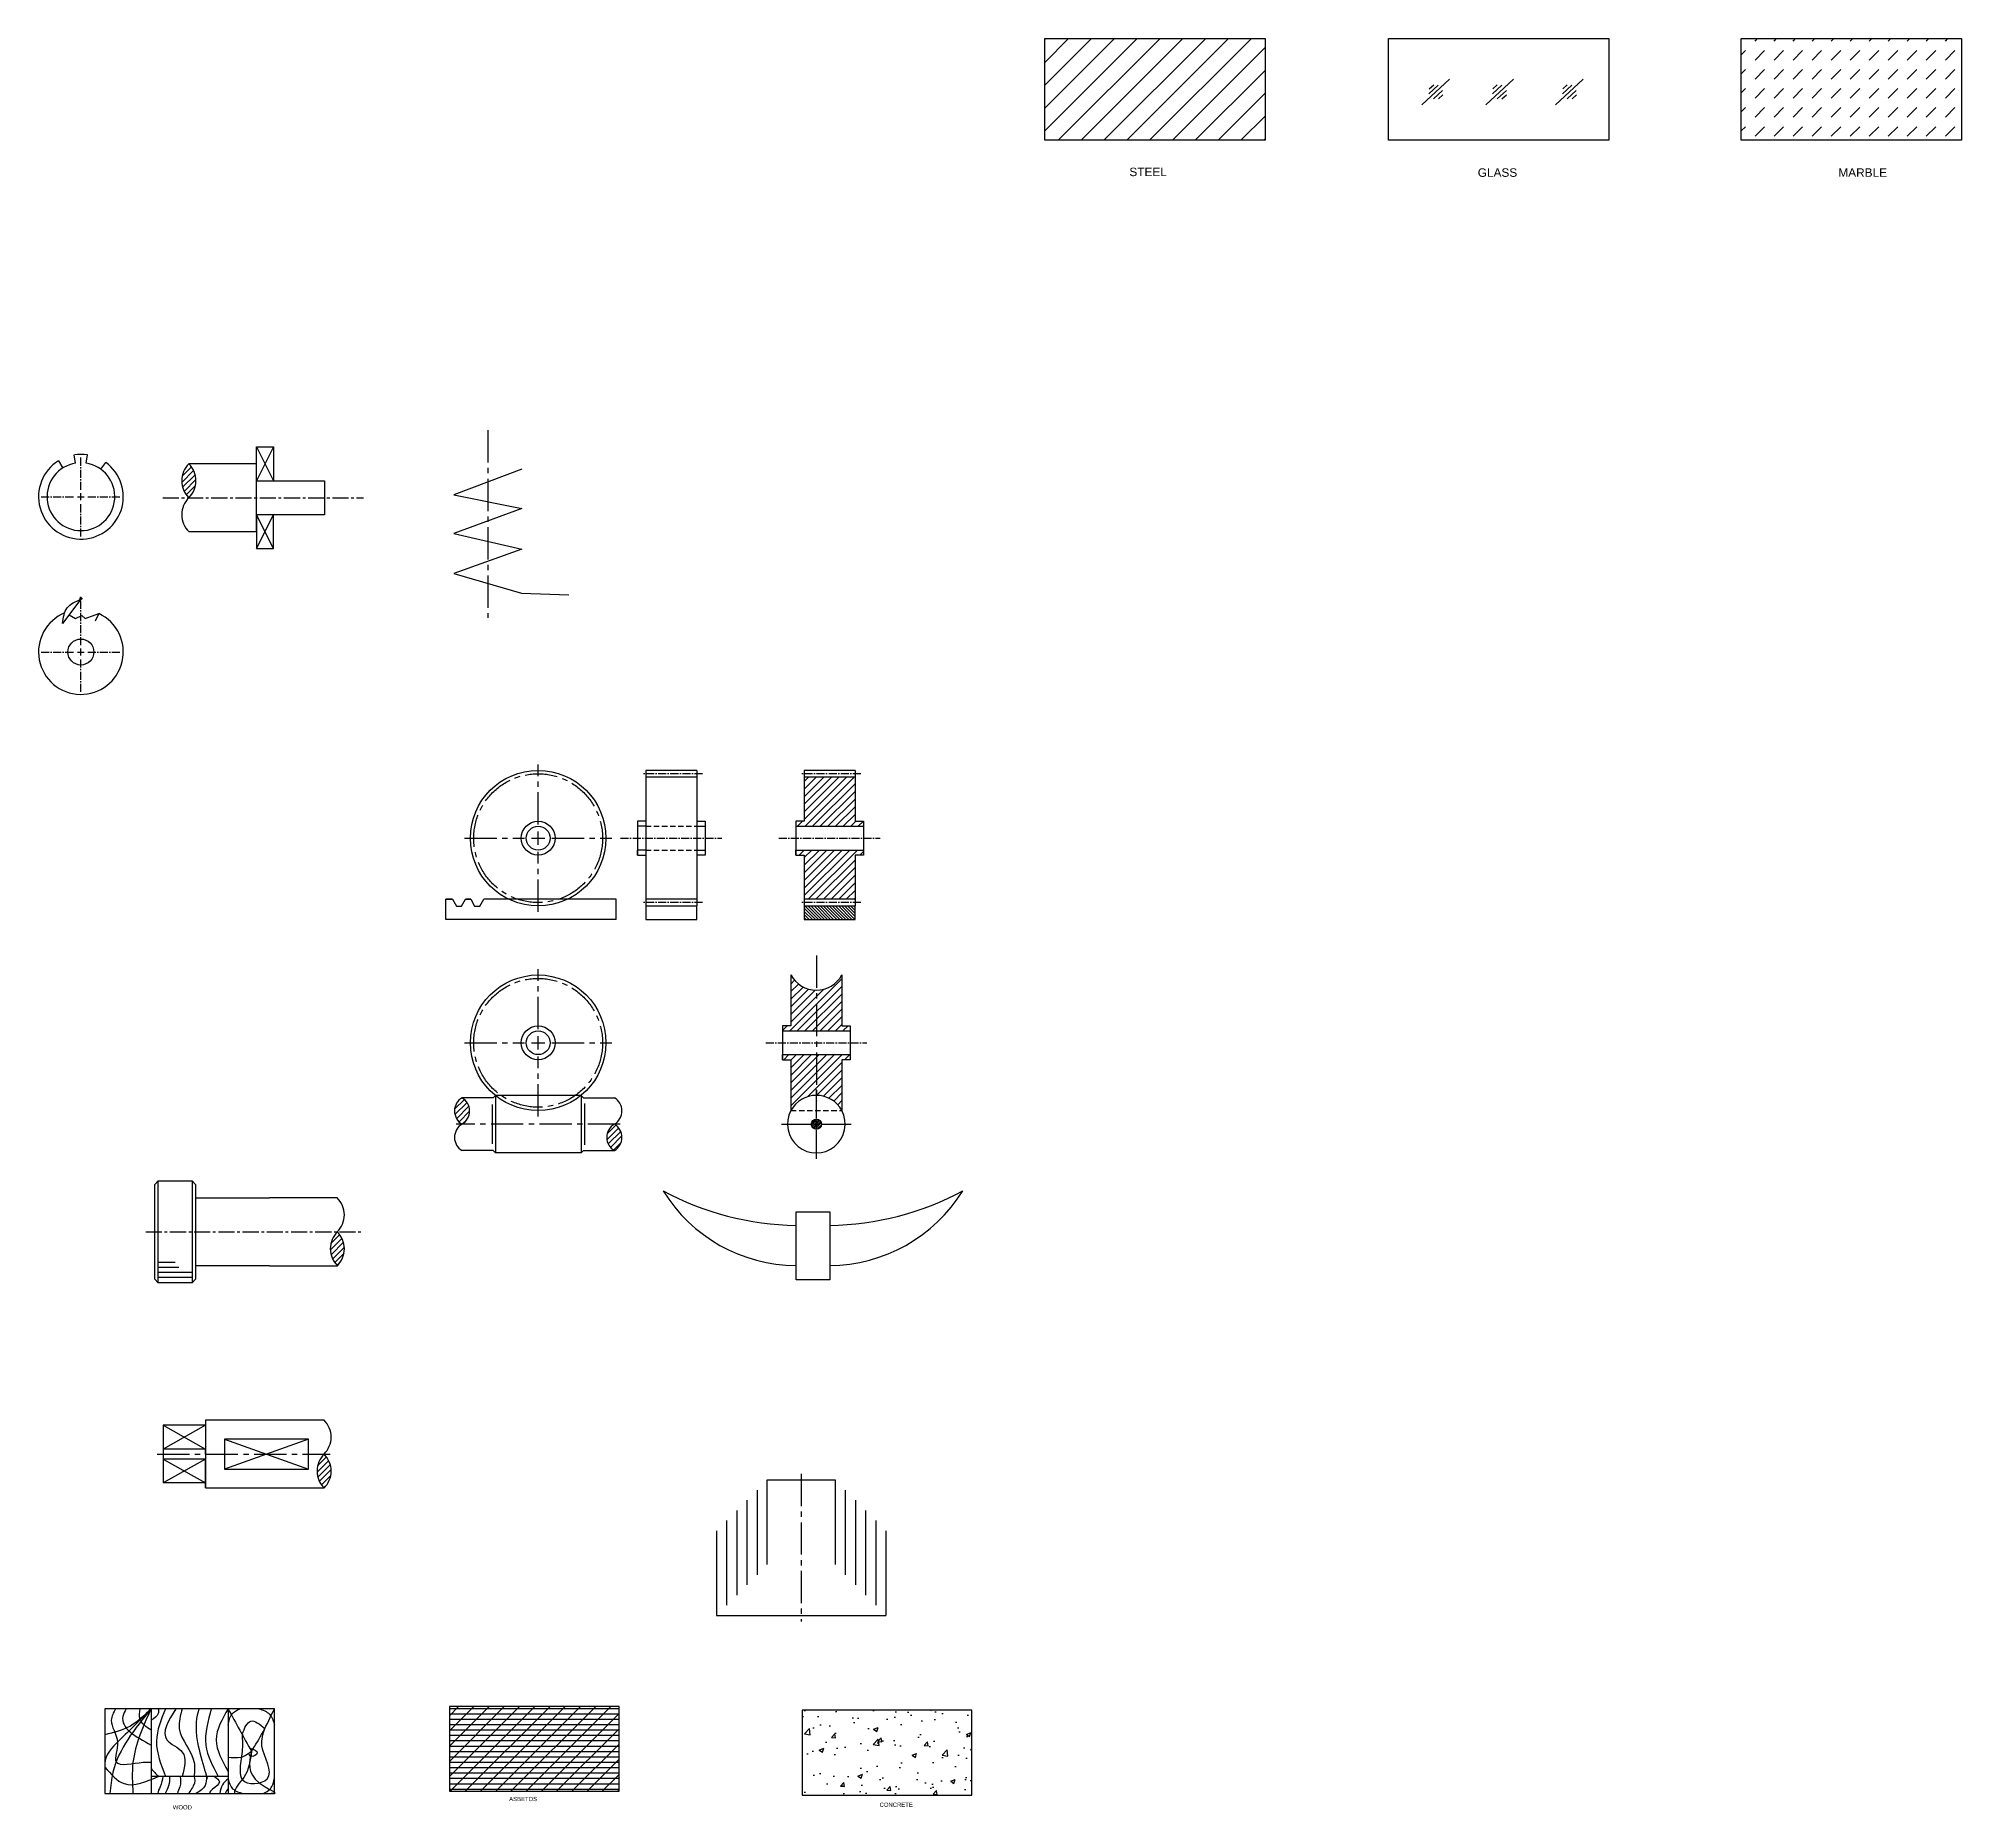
# Model space of a CAD drawing. Header units: millimetres. Extents: x 2288 to 3422, y 989 to 2033.
import ezdxf

# ---------------------------------------------------------------- set-up
doc = ezdxf.new("R2010")
doc.units = ezdxf.units.MM
doc.linetypes.add('CENTER2', pattern=[28.575, 19.05, -3.175, 3.175, -3.175])
doc.linetypes.add('HIDDEN2', pattern=[4.7625, 3.175, -1.5875])
doc.styles.get("Standard").update_dxf_attribs({"font": 'arial.ttf'})
pattern_1 = [(45, (175.3558, -605.907), (-1.683798, 1.683798), [])]

# ---------------------------------------------------------------- blocks, each defined once
blk = doc.blocks.new('*U12')
at = {"color": 0, "linetype": 'CENTER2', "ltscale": 0.25, "transparency": 16777216}
for p, q in [((0, 4), (0, 23.5)), ((-23.5, 0), (-4, 0)), ((4, 0), (23.5, 0)), ((0, -23.5), (0, -4))]:
    blk.add_line(p, q, dxfattribs=at)
at = {"color": 0, "linetype": 'Continuous', "ltscale": 0.25, "transparency": 16777216}
for p, q in [((-2, 0), (2, 0)), ((0, -2), (0, 2))]:
    blk.add_line(p, q, dxfattribs=at)
blk = doc.blocks.new('*U13')
at = {"color": 0, "linetype": 'CENTER2', "ltscale": 0.25, "transparency": 16777216}
for p, q in [((0, 4), (0, 31.6)), ((-23.5, 0), (-4, 0)), ((4, 0), (23.5, 0)), ((0, -23.5), (0, -4))]:
    blk.add_line(p, q, dxfattribs=at)
at = {"color": 0, "linetype": 'Continuous', "ltscale": 0.25, "transparency": 16777216}
for p, q in [((-2, 0), (2, 0)), ((0, -2), (0, 2))]:
    blk.add_line(p, q, dxfattribs=at)
blk = doc.blocks.new('*U14')
at = {"color": 0, "linetype": 'CENTER2', "transparency": 16777216}
for p, q in [((-0.8, 0), (-0.1, 0)), ((0, 0.1), (0, 1)), ((0.1, 0), (1, 0)), ((0, -0.7), (0, -0.1))]:
    blk.add_line(p, q, dxfattribs=at)
at = {"color": 0, "linetype": 'Continuous', "transparency": 16777216}
for p, q in [((-0.1, 0), (0.1, 0)), ((0, -0.1), (0, 0.1))]:
    blk.add_line(p, q, dxfattribs=at)
blk = doc.blocks.new('*U15')
at = {"color": 0, "linetype": 'CENTER2', "transparency": 16777216}
for p, q in [((0, 8), (0, 43.5)), ((-43.5, 0), (-8, 0)), ((8, 0), (43.5, 0)), ((0, -43.5), (0, -8))]:
    blk.add_line(p, q, dxfattribs=at)
at = {"color": 0, "linetype": 'Continuous', "transparency": 16777216}
for p, q in [((-4, 0), (4, 0)), ((0, -4), (0, 4))]:
    blk.add_line(p, q, dxfattribs=at)
blk = doc.blocks.new('*U16')
at = {"color": 0, "linetype": 'CENTER2', "transparency": 16777216}
blk.add_line((48.4, 0), (-48.4, 0), dxfattribs=at)
blk = doc.blocks.new('*U17')
at = {"color": 0, "linetype": 'CENTER2', "transparency": 16777216}
for p, q in [((0, 8), (0, 43.5)), ((-43.5, 0), (-8, 0)), ((8, 0), (43.5, 0)), ((0, -43.5), (0, -8))]:
    blk.add_line(p, q, dxfattribs=at)
at = {"color": 0, "linetype": 'Continuous', "transparency": 16777216}
for p, q in [((-4, 0), (4, 0)), ((0, -4), (0, 4))]:
    blk.add_line(p, q, dxfattribs=at)
blk = doc.blocks.new('*U18')
at = {"color": 0, "linetype": 'CENTER2', "transparency": 16777216}
for p, q in [((0, 3.4), (0, 20.5)), ((-20.5, 0), (-3.4, 0)), ((3.4, 0), (20.5, 0)), ((0, -20.5), (0, -3.4))]:
    blk.add_line(p, q, dxfattribs=at)
at = {"color": 0, "linetype": 'Continuous', "transparency": 16777216}
for p, q in [((-1.7, 0), (1.7, 0)), ((0, -1.7), (0, 1.7))]:
    blk.add_line(p, q, dxfattribs=at)
blk = doc.blocks.new('*U19')
at = {"color": 0, "linetype": 'CENTER2', "transparency": 16777216}
blk.add_line((0, 51.5), (0, -34.5), dxfattribs=at)
blk = doc.blocks.new('*U20')
at = {"color": 0, "linetype": 'CENTER2', "transparency": 16777216}
blk.add_line((0, 28.5), (0, -58.5), dxfattribs=at)
blk = doc.blocks.new('*U21')
at = {"color": 0, "linetype": 'CENTER2', "transparency": 16777216}
blk.add_line((-68.5, 0), (33.5, 0), dxfattribs=at)

msp = doc.modelspace()

# ---------------------------------------------------------------- hatches: boundary and pattern name
h = msp.add_hatch()
h.set_pattern_fill('ANSI31', color=256, scale=3)
h.paths.add_polyline_path([(3011.3, 2033.3), (2881.3, 2033.3), (2881.3, 1973.3), (3011.3, 1973.3)])
h = msp.add_hatch()
h.set_pattern_fill('DASH', color=256, scale=2.5, angle=45)
h.paths.add_polyline_path([(3422.1, 2033.3), (3292.1, 2033.3), (3292.1, 1973.3), (3422.1, 1973.3)])
h = msp.add_hatch()
h.set_pattern_fill('ANSI31', color=3, scale=0.75)
h.set_pattern_definition([(45, (14.1987, -236.3337), (-1.683798, 1.683798), [])])
h.paths.add_polyline_path([(2376.4, 1782.4, 0.419701), (2376.4, 1762.4, 0.419701)])
h = msp.add_hatch()
h.set_pattern_fill('ANSI31', color=3)
h.set_pattern_definition([(45, (14.1987, -429.7046), (-2.245064, 2.245064), [])])
h.paths.add_polyline_path([(2774.4, 1568.6), (2774.4, 1571.6), (2769.4, 1571.6), (2769.4, 1597.6), (2739.4, 1597.6), (2739.4, 1571.6), (2734.4, 1571.6), (2734.4, 1568.6)])
h.paths.add_polyline_path([(2769.4, 1525.6), (2769.4, 1551.6), (2774.4, 1551.6), (2774.4, 1554.6), (2734.4, 1554.6), (2734.4, 1551.6), (2739.4, 1551.6), (2739.4, 1525.6)])
h = msp.add_hatch()
h.set_pattern_fill('ANSI31', color=3, scale=0.4, angle=90)
h.set_pattern_definition([(135, (14.1987, -429.7046), (-0.8980256, -0.8980256), [])])
h.paths.add_polyline_path([(2739.4, 1521.6), (2739.4, 1513.6), (2769.4, 1513.6), (2769.4, 1521.6)])
h = msp.add_hatch()
h.set_pattern_fill('ANSI31', color=3)
h.set_pattern_definition([(45, (-1527.2955, 741.4355), (-2.245064, 2.245064), [])])
h.paths.add_polyline_path([(2761.6, 1480.9, -0.6), (2731.6, 1480.9), (2731.6, 1450.9), (2726.6, 1450.9), (2726.6, 1447.9), (2766.6, 1447.9), (2766.6, 1450.9), (2761.6, 1450.9)])
h.paths.add_polyline_path([(2761.6, 1430.9), (2766.6, 1430.9), (2766.6, 1433.9), (2726.6, 1433.9), (2726.6, 1430.9), (2731.6, 1430.9), (2731.6, 1400.9, -0.6), (2761.6, 1400.9)])
h = msp.add_hatch()
h.set_pattern_fill('ANSI31', color=3, scale=0.75)
h.set_pattern_definition(pattern_1)
h.paths.add_polyline_path([(2537.6, 1408.5, 0.573726), (2537.6, 1392.9, 0.573726)])
h = msp.add_hatch()
h.set_pattern_fill('ANSI31', color=3, scale=0.25)
h.set_pattern_definition([(45, (-1527.29554, 741.4355), (-0.56126601, 0.56126601), [])])
h.paths.add_polyline_path([(2743.6, 1392.9, 1), (2749.6, 1392.9, 1)])
h = msp.add_hatch()
h.set_pattern_fill('ANSI31', color=3, scale=0.75)
h.set_pattern_definition(pattern_1)
h.paths.add_polyline_path([(2627.5, 1392.9, -0.573726), (2627.5, 1377.3, -0.573726)])
h = msp.add_hatch()
h.set_pattern_fill('ANSI31', color=3, scale=0.75, angle=180)
h.set_pattern_definition([(225, (4826.3027, 3328.1631), (1.683798, -1.683798), [])])
h.paths.add_polyline_path([(2464.1, 1309.4, 0.419701), (2464.1, 1329.4, 0.419701)])
h = msp.add_hatch()
h.set_pattern_fill('ANSI31', color=3, scale=0.75, angle=180)
h.set_pattern_definition([(225, (4818.4996, 3197.0587), (1.683798, -1.683798), [])])
h.paths.add_polyline_path([(2456.3, 1178.3, 0.419701), (2456.3, 1198.3, 0.419701)])
h = msp.add_hatch()
h.set_pattern_fill('ANSI31', color=3, scale=2)
h.set_pattern_definition([(45, (-1078.3064, 57.7255), (-4.490128, 4.490128), [])])
h.paths.add_polyline_path([(2530.2, 1049.4), (2530.2, 999.4), (2630.2, 999.4), (2630.2, 1049.4)])
h = msp.add_hatch()
h.set_pattern_fill('ANSI31', color=3, angle=315)
h.set_pattern_definition([(0, (-1078.3064, 57.7255), (7e-16, 3.175), [])])
h.paths.add_polyline_path([(2630.2, 999.4), (2630.2, 1049.4), (2530.2, 1049.4), (2530.2, 999.4)])
h = msp.add_hatch()
h.set_pattern_fill('AR-CONC', color=3, scale=0.15)
h.set_pattern_definition([(50, (-870.317, 135.877), (27.3277, -2.39086), [2.8575, -31.4325]), (355, (-870.317, 135.877), (-5.28651, 28.65853), [2.286, -25.14609]), (100.45144, (-868.04, 135.678), (22.04119, 26.26766), [2.4285, -26.71354]), (46.1842, (-870.317, 143.497), (40.66186, -6.30635), [4.28625, -47.14875]), (96.6356, (-866.93, 142.97), (35.6106, 37.1139), [3.64275, -40.07034]), (351.1842, (-870.317, 143.497), (35.6106, 37.1139), [3.429, -37.71896]), (21, (-866.507, 141.592), (22.74216, -15.33978), [2.8575, -31.4325]), (326, (-866.507, 141.592), (9.2703, 27.6282), [2.286, -25.146]), (71.45144, (-864.611, 140.314), (32.01246, 12.28842), [2.4285, -26.7135]), (37.5, (-870.317, 135.877), (0.46329, 12.683256), [0, -24.8412, 0, -25.527, 0, -25.24125]), (7.5, (-870.317, 135.877), (10.02295, 15.027086), [0, -14.5542, 0, -24.2697, 0, -9.62025]), (327.5, (-878.813, 135.877), (20.33859, -0.859312), [0, -9.525, 0, -29.718, 0, -39.4335]), (317.5, (-882.623, 135.877), (22.21938, 3.81397), [0, -12.3825, 0, -19.7358, 0, -28.0035])])
h.paths.add_polyline_path([(2738.2, 1047.2), (2738.2, 997.2), (2838.2, 997.2), (2838.2, 1047.2)])

# ---------------------------------------------------------------- linework, layer by layer
for p, q in [((2881.3, 2033.3), (3011.3, 2033.3)), ((2881.3, 1973.3), (2881.3, 2033.3)), ((3011.3, 2033.3), (3011.3, 1973.3)), ((3084.1, 2033.3), (3214.1, 2033.3)), ((3084.1, 1973.3), (3084.1, 2033.3)), ((3214.1, 2033.3), (3214.1, 1973.3)), ((3292.1, 2033.3), (3422.1, 2033.3)), ((3292.1, 1973.3), (3292.1, 2033.3)), ((3422.1, 2033.3), (3422.1, 1973.3)), ((3103.8, 1994.2), (3120.1, 2009.2)), ((3141.4, 1994.2), (3157.7, 2009.2)), ((3182.6, 1994.2), (3198.9, 2009.2)), ((3107.9, 2000.7), (3113.3, 2005.7)), ((3108, 2003.5), (3110.7, 2006)), ((3110.6, 1997.7), (3116, 2002.7)), ((3113.5, 1997.7), (3116.1, 2000.1)), ((3145.4, 2000.7), (3150.9, 2005.7)), ((3145.5, 2003.5), (3148.2, 2006)), ((3148.2, 1997.7), (3153.6, 2002.7)), ((3151, 1997.7), (3153.6, 2000.1)), ((3186.7, 2000.7), (3192.1, 2005.7)), ((3186.8, 2003.5), (3189.5, 2006)), ((3189.4, 1997.7), (3194.8, 2002.7)), ((3192.3, 1997.7), (3194.9, 2000.1)), ((3011.3, 1973.3), (2881.3, 1973.3)), ((3214.1, 1973.3), (3084.1, 1973.3)), ((3422.1, 1973.3), (3292.1, 1973.3)), ((2416.4, 1772.4), (2416.4, 1792.4)), ((2416.4, 1792.4), (2426.4, 1792.4)), ((2416.4, 1792.4), (2426.4, 1772.4)), ((2426.4, 1792.4), (2416.4, 1772.4)), ((2426.4, 1792.4), (2426.4, 1772.4)), ((2299.5, 1784.1), (2302.1, 1779.9)), ((2309.7, 1782.7), (2308.9, 1787.7)), ((2315.8, 1782.7), (2316.6, 1787.7)), ((2324.5, 1779.2), (2327.4, 1783.2)), ((2416.4, 1782.4), (2376.4, 1782.4)), ((2416.4, 1742.4), (2416.4, 1782.4)), ((2416.4, 1762.4), (2416.4, 1772.4)), ((2416.4, 1772.4), (2456.4, 1772.4)), ((2456.4, 1772.4), (2456.4, 1752.4)), ((2572.8, 1779.2), (2532.8, 1764.1)), ((2532.8, 1764.1), (2572.8, 1756)), ((2456.4, 1752.4), (2416.4, 1752.4)), ((2416.4, 1752.4), (2416.4, 1732.4)), ((2416.4, 1732.4), (2426.4, 1752.4)), ((2426.4, 1732.4), (2416.4, 1752.4)), ((2426.4, 1732.4), (2426.4, 1752.4)), ((2572.8, 1756), (2532.8, 1741.3)), ((2376.4, 1742.4), (2416.4, 1742.4)), ((2532.8, 1741.3), (2572.8, 1732)), ((2416.4, 1732.4), (2426.4, 1732.4)), ((2572.8, 1732), (2532.8, 1717.7)), ((2532.8, 1717.7), (2572.6, 1706.1)), ((2312.8, 1702.5), (2302, 1688.3)), ((2572.6, 1706.1), (2600.5, 1705.2)), ((2305.8, 1693.3), (2309.7, 1691.2)), ((2309.7, 1691.2), (2313.3, 1693)), ((2313.3, 1693), (2315.4, 1691.2)), ((2315.4, 1691.2), (2323.3, 1694.1)), ((2323.3, 1694.1), (2321.2, 1689.5)), ((2676, 1601.6), (2646, 1601.6)), ((2646, 1601.6), (2646, 1571.6)), ((2676, 1601.6), (2676, 1571.6)), ((2676, 1601.6), (2676, 1597.6)), ((2769.4, 1601.6), (2739.4, 1601.6)), ((2739.4, 1601.6), (2739.4, 1571.6)), ((2769.4, 1601.6), (2769.4, 1571.6)), ((2769.4, 1601.6), (2769.4, 1597.6)), ((2676, 1597.6), (2646, 1597.6)), ((2769.4, 1597.6), (2739.4, 1597.6)), ((2646, 1571.6), (2641, 1571.6)), ((2641, 1571.6), (2641, 1551.6)), ((2641, 1571.6), (2641, 1568.6)), ((2646, 1568.6), (2641, 1568.6)), ((2646, 1571.6), (2646, 1551.6)), ((2676, 1571.6), (2681, 1571.6)), ((2676, 1571.6), (2676, 1551.6)), ((2676, 1568.6), (2681, 1568.6)), ((2681, 1571.6), (2681, 1551.6)), ((2739.4, 1571.6), (2734.4, 1571.6)), ((2734.4, 1571.6), (2734.4, 1551.6)), ((2734.4, 1571.6), (2734.4, 1568.6)), ((2734.4, 1568.6), (2774.4, 1568.6)), ((2769.4, 1571.6), (2774.4, 1571.6)), ((2774.4, 1571.6), (2774.4, 1551.6)), ((2641, 1551.6), (2641, 1554.6)), ((2646, 1554.6), (2641, 1554.6)), ((2676, 1554.6), (2681, 1554.6)), ((2734.4, 1551.6), (2734.4, 1554.6)), ((2734.4, 1554.6), (2774.4, 1554.6)), ((2641, 1551.6), (2646, 1551.6)), ((2646, 1551.6), (2646, 1521.6)), ((2681, 1551.6), (2676, 1551.6)), ((2676, 1551.6), (2676, 1521.6)), ((2734.4, 1551.6), (2739.4, 1551.6)), ((2739.4, 1551.6), (2739.4, 1521.6)), ((2774.4, 1551.6), (2769.4, 1551.6)), ((2769.4, 1551.6), (2769.4, 1521.6)), ((2531.9, 1525.6), (2528.1, 1525.6)), ((2528.1, 1513.6), (2528.1, 1525.6)), ((2528.1, 1525.6), (2531.9, 1525.6)), ((2531.9, 1525.6), (2534.3, 1521.5)), ((2534.3, 1521.5), (2537.3, 1521.5)), ((2537.3, 1521.5), (2539.7, 1525.6)), ((2542.7, 1525.6), (2539.7, 1525.6)), ((2539.7, 1525.6), (2542.7, 1525.6)), ((2542.7, 1525.6), (2545, 1521.5)), ((2545, 1521.5), (2548, 1521.5)), ((2548, 1521.5), (2550.4, 1525.6)), ((2628.5, 1525.6), (2550.4, 1525.6)), ((2628.5, 1513.6), (2628.5, 1525.6)), ((2676, 1525.6), (2646, 1525.6)), ((2646, 1521.6), (2676, 1521.6)), ((2646, 1521.6), (2646, 1513.6)), ((2676, 1513.6), (2676, 1521.6)), ((2769.4, 1525.6), (2739.4, 1525.6)), ((2739.4, 1521.6), (2769.4, 1521.6)), ((2739.4, 1521.6), (2739.4, 1513.6)), ((2769.4, 1513.6), (2769.4, 1521.6)), ((2628.5, 1513.6), (2528.1, 1513.6)), ((2646, 1513.6), (2676, 1513.6)), ((2739.4, 1513.6), (2769.4, 1513.6)), ((2731.6, 1480.9), (2731.6, 1450.9)), ((2761.6, 1480.9), (2761.6, 1450.9)), ((2761.6, 1480.9), (2761.6, 1476.9)), ((2731.6, 1450.9), (2726.6, 1450.9)), ((2726.6, 1450.9), (2726.6, 1430.9)), ((2726.6, 1450.9), (2726.6, 1447.9)), ((2726.6, 1447.9), (2766.6, 1447.9)), ((2761.6, 1450.9), (2766.6, 1450.9)), ((2766.6, 1450.9), (2766.6, 1430.9)), ((2726.6, 1430.9), (2726.6, 1433.9)), ((2726.6, 1433.9), (2766.6, 1433.9)), ((2726.6, 1430.9), (2731.6, 1430.9)), ((2731.6, 1430.9), (2731.6, 1400.9)), ((2766.6, 1430.9), (2761.6, 1430.9)), ((2761.6, 1430.9), (2761.6, 1400.9)), ((2555.9, 1408.5), (2537.6, 1408.5)), ((2557.3, 1409.9), (2555.9, 1408.5)), ((2607.8, 1409.9), (2557.3, 1409.9)), ((2557.3, 1409.9), (2557.3, 1375.9)), ((2607.8, 1409.9), (2607.8, 1375.9)), ((2607.8, 1409.9), (2609.2, 1408.5)), ((2609.2, 1408.5), (2627.5, 1408.5)), ((2555.3, 1404.5), (2555.3, 1381.3)), ((2609.8, 1405), (2609.8, 1380.7)), ((2555.9, 1377.3), (2537.6, 1377.3)), ((2557.3, 1375.9), (2555.9, 1377.3)), ((2607.8, 1375.9), (2557.3, 1375.9)), ((2607.8, 1375.9), (2609.2, 1377.3)), ((2609.2, 1377.3), (2627.5, 1377.3)), ((2358.4, 1359.4), (2356.4, 1357.4)), ((2356.4, 1301.4), (2356.4, 1357.4)), ((2358.4, 1299.4), (2358.4, 1359.4)), ((2358.4, 1359.4), (2378.4, 1359.4)), ((2378.4, 1359.4), (2378.4, 1349.4)), ((2378.4, 1359.4), (2380.4, 1357.4)), ((2380.4, 1357.4), (2380.4, 1349.4)), ((2378.4, 1349.4), (2378.4, 1299.4)), ((2380.4, 1349.4), (2380.4, 1301.4)), ((2380.4, 1349.4), (2424.1, 1349.4)), ((2464.1, 1349.4), (2424.1, 1349.4)), ((2734.6, 1341.1), (2754.6, 1341.1)), ((2734.6, 1301.1), (2734.6, 1341.1)), ((2754.6, 1341.1), (2754.6, 1301.1)), ((2368.4, 1311.4), (2358.4, 1311.4)), ((2370.5, 1308.4), (2358.4, 1308.4)), ((2378.4, 1305.4), (2358.4, 1305.4)), ((2424.1, 1309.4), (2380.4, 1309.4)), ((2424.1, 1309.4), (2464.1, 1309.4)), ((2358.4, 1299.4), (2356.4, 1301.4)), ((2378.4, 1302.4), (2358.4, 1302.4)), ((2368.4, 1299.4), (2358.4, 1299.4)), ((2378.4, 1299.4), (2368.4, 1299.4)), ((2378.4, 1299.4), (2380.4, 1301.4)), ((2754.6, 1301.1), (2734.6, 1301.1)), ((2386.3, 1215.3), (2361.3, 1215.3)), ((2361.3, 1215.3), (2361.3, 1181.3)), ((2361.3, 1215.3), (2386.3, 1201.3)), ((2386.3, 1215.3), (2361.3, 1201.3)), ((2396.3, 1218.3), (2386.3, 1218.3)), ((2386.3, 1218.3), (2386.3, 1178.3)), ((2386.3, 1218.3), (2386.3, 1216.3)), ((2386.3, 1216.3), (2386.3, 1215.3)), ((2406.3, 1218.3), (2396.3, 1218.3)), ((2456.3, 1218.3), (2406.3, 1218.3)), ((2447, 1207.1), (2397.4, 1207.1)), ((2397.4, 1207.1), (2397.4, 1189.4)), ((2397.4, 1207.1), (2447, 1189.4)), ((2447, 1207.1), (2397.4, 1189.4)), ((2447, 1189.4), (2447, 1207.1)), ((2386.3, 1201.3), (2361.3, 1201.3)), ((2386.3, 1195.3), (2361.3, 1195.3)), ((2361.3, 1195.3), (2386.3, 1181.3)), ((2386.3, 1195.3), (2361.3, 1181.3)), ((2386.3, 1198.3), (2386.3, 1201.3)), ((2386.3, 1198.3), (2386.3, 1195.3)), ((2386.3, 1181.3), (2386.3, 1195.3)), ((2386.3, 1181.3), (2361.3, 1181.3)), ((2386.3, 1178.3), (2386.3, 1181.3)), ((2397.4, 1189.4), (2447, 1189.4)), ((2717.6, 1133.1), (2717.6, 1183.1)), ((2717.6, 1183.1), (2757.6, 1183.1)), ((2757.6, 1183.1), (2757.6, 1133.1)), ((2386.3, 1178.3), (2456.3, 1178.3)), ((2705.6, 1171.1), (2705.6, 1121.1)), ((2711.6, 1177.1), (2711.6, 1127.1)), ((2763.6, 1177.1), (2763.6, 1127.1)), ((2769.6, 1171.1), (2769.6, 1121.1)), ((2693.6, 1159.1), (2693.6, 1109.1)), ((2699.6, 1165.1), (2699.6, 1115.1)), ((2775.6, 1165.1), (2775.6, 1115.1)), ((2781.6, 1159.1), (2781.6, 1109.1)), ((2687.6, 1153.1), (2687.6, 1103.1)), ((2787.6, 1153.1), (2787.6, 1103.1)), ((2687.6, 1103.1), (2787.6, 1103.1)), ((2326.9, 1048.1), (2326.9, 998.1)), ((2426.9, 1048.1), (2326.9, 1048.1)), ((2426.9, 998.1), (2426.9, 1048.1)), ((2530.2, 1049.4), (2530.2, 999.4)), ((2630.2, 1049.4), (2530.2, 1049.4)), ((2630.2, 999.4), (2630.2, 1049.4)), ((2738.2, 1047.2), (2738.2, 997.2)), ((2838.2, 1047.2), (2738.2, 1047.2)), ((2838.2, 997.2), (2838.2, 1047.2)), ((2530.2, 999.4), (2630.2, 999.4)), ((2326.9, 998.1), (2426.9, 998.1)), ((2738.2, 997.2), (2838.2, 997.2))]:
    msp.add_line(p, q)
at = {"color": 1, "linetype": 'CENTER2'}
msp.add_line((2552.8, 1802.2), (2552.8, 1691.6), dxfattribs=at)
at = {"color": 1, "linetype": 'CENTER2', "ltscale": 0.5}
for p, q in [((2361.1, 1762.4), (2479.4, 1762.4)), ((2351, 1329.4), (2479.4, 1329.4))]:
    msp.add_line(p, q, dxfattribs=at)
at = {"color": 1, "linetype": 'CENTER2', "ltscale": 0.25}
for p, q in [((2679.5, 1599.6), (2644.2, 1599.6)), ((2772.9, 1599.6), (2737.5, 1599.6)), ((2631.1, 1561.6), (2690.8, 1561.6)), ((2724.4, 1561.6), (2784.2, 1561.6)), ((2679.5, 1523.6), (2644.2, 1523.6)), ((2772.9, 1523.6), (2737.5, 1523.6)), ((2716.7, 1440.9), (2776.4, 1440.9))]:
    msp.add_line(p, q, dxfattribs=at)
at = {"color": 3, "linetype": 'HIDDEN2'}
for p, q in [((2646, 1568.6), (2676, 1568.6)), ((2646, 1554.6), (2676, 1554.6)), ((2731.6, 1400.9), (2761.6, 1400.9))]:
    msp.add_line(p, q, dxfattribs=at)
at = {"color": 3}
for p, q in [((2354.2, 1048.1), (2354.2, 998.1)), ((2399.6, 1048.1), (2399.6, 998.1)), ((2399.6, 1008.2), (2354.2, 1008.2))]:
    msp.add_line(p, q, dxfattribs=at)
for centre, radius in [((2312.8, 1703), 0.535), ((2312.8, 1671.4), 7.67), ((2582.5, 1561.6), 40), ((2582.5, 1561.6), 10), ((2582.5, 1561.6), 7), ((2582.5, 1440.9), 40), ((2582.5, 1440.9), 10), ((2582.5, 1440.9), 7), ((2746.6, 1392.9), 3)]:
    msp.add_circle(centre, radius)
at = {"linetype": 'CENTER2'}
for centre in [(2582.5, 1561.6), (2582.5, 1440.9)]:
    msp.add_circle(centre, 38, dxfattribs=at)
for centre, radius, start, end in [((2312.8, 1763), 25, 122.1642, 54.1378), ((2312.8, 1763), 20, 98.9358, 81.2155), ((2312.8, 1763), 25, 81.2155, 98.9358), ((2386.3, 1772.4), 14, 134.4643, 225.5357), ((2366.6, 1772.4), 14, 314.4643, 45.5357), ((2386.3, 1752.4), 14, 134.4643, 225.5357), ((2312.8, 1671.4), 25, 112.5489, 64.9766), ((2542.2, 1400.7), 9.03, 120.312, 239.688), ((2533, 1400.7), 9.03, 300.312, 59.688), ((2622.9, 1400.7), 9.03, 300.312, 59.688), ((2746.6, 1392.9), 17, 151.9275, 28.0725), ((2746.6, 1392.9), 17, 151.9275, 28.0725), ((2542.2, 1385.1), 9.03, 120.312, 239.688), ((2632, 1385.1), 9.03, 120.312, 239.688), ((2622.9, 1385.1), 9.03, 300.312, 59.688), ((2622.9, 1385.1), 9.03, 300.312, 59.688), ((2737.3, 1504.7), 171.5, 241.768, 269.096), ((2735.3, 1402.6), 93.1, 211.8016, 269.5539), ((2751.9, 1504.7), 171.5, 270.904, 298.232), ((2753.8, 1402.6), 93.1, 270.4461, 328.1984), ((2454.2, 1339.4), 14, 314.4643, 45.5357), ((2473.9, 1319.4), 14, 134.4643, 225.5357), ((2454.2, 1319.4), 14, 314.4643, 45.5357), ((2446.4, 1208.3), 14, 314.4643, 45.5357), ((2466.1, 1188.3), 14, 134.4643, 225.5357), ((2446.4, 1188.3), 14, 314.4643, 45.5357)]:
    msp.add_arc(centre, radius, start, end)
at = {"linetype": 'CENTER2', "ltscale": 0.5}
msp.add_arc((2312.8, 1671.4), 20, 98.9358, 98.9358, dxfattribs=at)
at = {"lineweight": 30}
for centre, start, end in [((2746.6, 1488.9), 208.0725, 331.9275), ((2746.6, 1392.9), 28.0725, 151.9275)]:
    msp.add_arc(centre, 17, start, end, dxfattribs=at)
msp.add_spline([(2302, 1688.3), (2304.7, 1697.5), (2312.8, 1702.5)], degree=3)
at = {"color": 3}
for points in [[(2354.2, 1048.1), (2335.2, 1029.2), (2326.9, 1015.9), (2326.9, 1015.7)], [(2354.2, 1048.1), (2342, 1037.9), (2326.9, 1032.8)], [(2354.2, 1048.1), (2331.7, 1010.6), (2329.9, 998.1)], [(2333.2, 1048.1), (2330.7, 1041.4), (2334.4, 1028.4), (2333.6, 1016.8), (2349.5, 1016.5), (2354.2, 1016.5)], [(2339.5, 1048.1), (2337.6, 1043.6), (2354.2, 1026.7)], [(2354.2, 1048.1), (2343.5, 1016.3), (2343.5, 998.1)], [(2354.2, 1035.5), (2347.7, 1041.9), (2347.7, 1048.1)], [(2358.4, 1048.1), (2358.4, 1045.3), (2354.2, 1041.4)], [(2362.7, 1048.1), (2357.4, 1029), (2362.7, 1008.2)], [(2368.8, 1048.1), (2363.5, 1029.8), (2372.6, 1022.5), (2372.6, 1008.2)], [(2372.6, 1048.1), (2370.8, 1036.5), (2379.6, 1016.3), (2379.6, 1008.2)], [(2382.4, 1048.1), (2381.6, 1028.2), (2386.9, 1008.2), (2386.7, 1008.8)], [(2389.7, 1048.1), (2386.5, 1026.7), (2393.8, 1008.2)], [(2399.6, 1048.1), (2392.6, 1029.8), (2399.6, 1011.1)], [(2399.6, 1038.4), (2401.9, 1044.9), (2406.5, 1048.1)], [(2399.6, 1048.1), (2413.4, 1022.9)], [(2413.4, 1022.9), (2420.2, 1034.4), (2426.9, 1048.1)], [(2417.8, 1048.1), (2424, 1044.9), (2426.9, 1039)], [(2407.9, 1033.1), (2407.9, 1022.9), (2406.7, 1011.4), (2407.9, 1006.3), (2422.6, 1006.7), (2419.6, 1026.3), (2421.3, 1036.5)], [(2407.9, 1033.1), (2413, 1040.8), (2421.3, 1036.5)], [(2413.4, 1022.9), (2407.1, 1019.3), (2399.6, 1019.3), (2399.5, 1019.3)], [(2413.4, 1022.9), (2408.9, 1007.6), (2403.3, 998.1), (2403.3, 997.7)], [(2413.4, 1022.9), (2418, 1004.4), (2426.9, 998.1), (2425.2, 998.3)], [(2412.4, 1024.9), (2416.8, 1022), (2413.1, 1020.1), (2411.9, 1021.7), (2413.4, 1022.9), (2412, 1025.5)], [(2326.9, 1013.7), (2338.3, 1003.9), (2358.4, 1008.2)], [(2354.2, 1012.9), (2358.4, 1008.2)], [(2361.1, 1008.2), (2359.6, 1002.1), (2358.1, 998.1), (2358.1, 997.7)], [(2365.1, 1008.2), (2364.5, 1002.7), (2362.4, 998.1)], [(2371.3, 1008.2), (2371.2, 1002.1), (2369.7, 998.1), (2369.7, 997.7)], [(2379.6, 1008.2), (2379.1, 1002.5), (2376.9, 998.1), (2377.1, 998.2)], [(2386.9, 1008.2), (2386.1, 1002.9), (2380.7, 998.1)], [(2391.6, 1008.2), (2394.5, 1005), (2390.4, 1000.6), (2388.8, 998.1), (2388.8, 998)], [(2399.6, 1006.7), (2396.3, 1003.2), (2394.7, 998.1)], [(2399.6, 1001.3), (2397.9, 998.1)], [(2399.6, 1006.7), (2402.3, 1000.9), (2408.5, 998.1)], [(2420.2, 998.1), (2424.6, 1000.9), (2426.9, 1007.4)]]:
    msp.add_spline(points, degree=3, dxfattribs=at)

# ---------------------------------------------------------------- block references
at = {"color": 1, "linetype": 'CENTER2', "ltscale": 0.25}
for name, p in [('*U12', (2312.8, 1763)), ('*U13', (2312.8, 1671.4))]:
    msp.add_blockref(name, p, dxfattribs=at)
at = {"color": 1, "linetype": 'CENTER2'}
for name, p in [('*U14', (2312.8, 1703)), ('*U15', (2582.5, 1561.6)), ('*U19', (2746.6, 1440.9)), ('*U17', (2582.5, 1440.9)), ('*U18', (2746.6, 1392.9)), ('*U16', (2582.5, 1392.9)), ('*U21', (2426.3, 1198.3)), ('*U20', (2737.6, 1158.1))]:
    msp.add_blockref(name, p, dxfattribs=at)

# ---------------------------------------------------------------- texts
at = {"color": 0, "char_height": 5, "attachment_point": 1}
for s, insert in [('{\\C256;STEEL}', (2931.2, 1957.1)), ('{\\C256;GLASS}', (3136.7, 1956.7)), ('{\\C256;MARBLE}', (3349.4, 1956.7))]:
    msp.add_mtext_dynamic_manual_height_columns(s, width=25.253, gutter_width=12.5, heights=[0], dxfattribs=dict(at, insert=insert))
at = {"char_height": 2.5, "attachment_point": 1}
for s, width, insert in [('WOOD', 52.896, (2367, 991.2)), ('ASBETOS', 29.331, (2565.4, 996.1)), ('CONCRETE', 41.549, (2783.9, 992.7))]:
    msp.add_mtext_dynamic_manual_height_columns(s, width=width, gutter_width=12.5, heights=[0], dxfattribs=dict(at, insert=insert))

doc.saveas('drawing.dxf')
